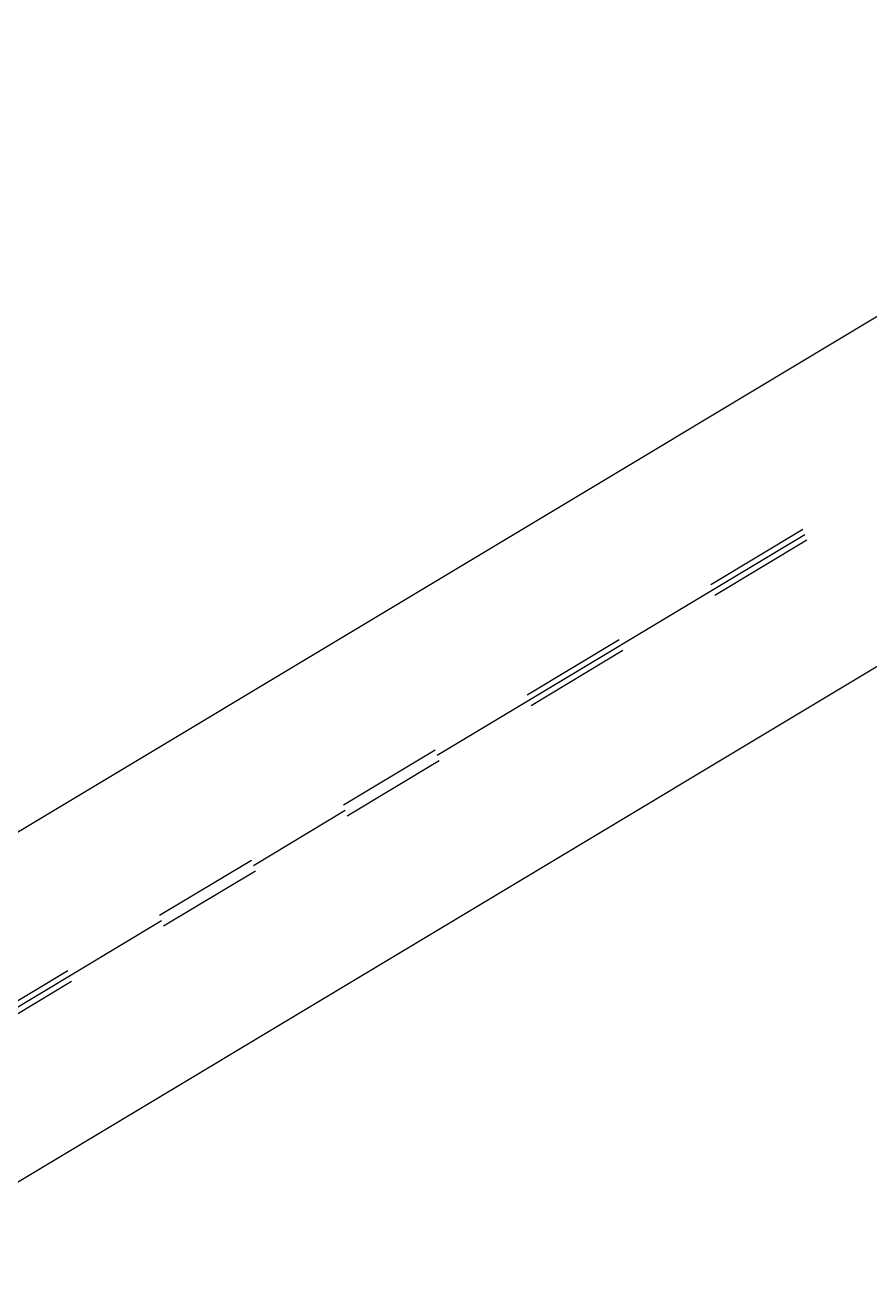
# Model space of a CAD drawing. Header units: metres. Extents: x 2681481 to 2682537, y 1228589 to 1229401.
# Drawn here: x 2681852.969 to 2681853.757, y 1228894.865 to 1228896.04 of the extents above; entities that cross this region are included whole.
import ezdxf

# ---------------------------------------------------------------- set-up
doc = ezdxf.new("R2010")
doc.units = ezdxf.units.M
for name, pattern in [('AUSGEZOGEN', [0]), ('PHANTOM2_S8', [0.6, 0.4, -0.1, 0, -0.1]), ('STRICHLINIE_S4', [0.2, 0.1, -0.1])]:
    doc.linetypes.add(name, pattern=pattern)
doc.layers.add('Standard', color=7, linetype='AUSGEZOGEN', lineweight=25)

msp = doc.modelspace()

# ---------------------------------------------------------------- linework, layer by layer
at = {"layer": 'Standard', "color": 252, "linetype": 'AUSGEZOGEN', "lineweight": 25, "transparency": 33554687}
for p, q in [((2681852.7041, 1228895.1332), (2681861.2222, 1228900.244)), ((2681852.8017, 1228894.8652), (2681861.3662, 1228900.0039))]:
    msp.add_line(p, q, dxfattribs=at)
at = {"layer": 'Standard', "color": 252, "linetype": 'STRICHLINIE_S4', "lineweight": 25, "transparency": 33554687}
for p, q in [((2681852.7511, 1228895.0042), (2681861.2915, 1228900.1284)), ((2681852.7547, 1228894.9942), (2681861.2969, 1228900.1194))]:
    msp.add_line(p, q, dxfattribs=at)
at = {"layer": 'Standard', "color": 252, "linetype": 'PHANTOM2_S8', "lineweight": 25, "transparency": 33554687}
msp.add_line((2681852.7529, 1228894.9992), (2681861.2942, 1228900.1239), dxfattribs=at)

doc.saveas('drawing.dxf')
